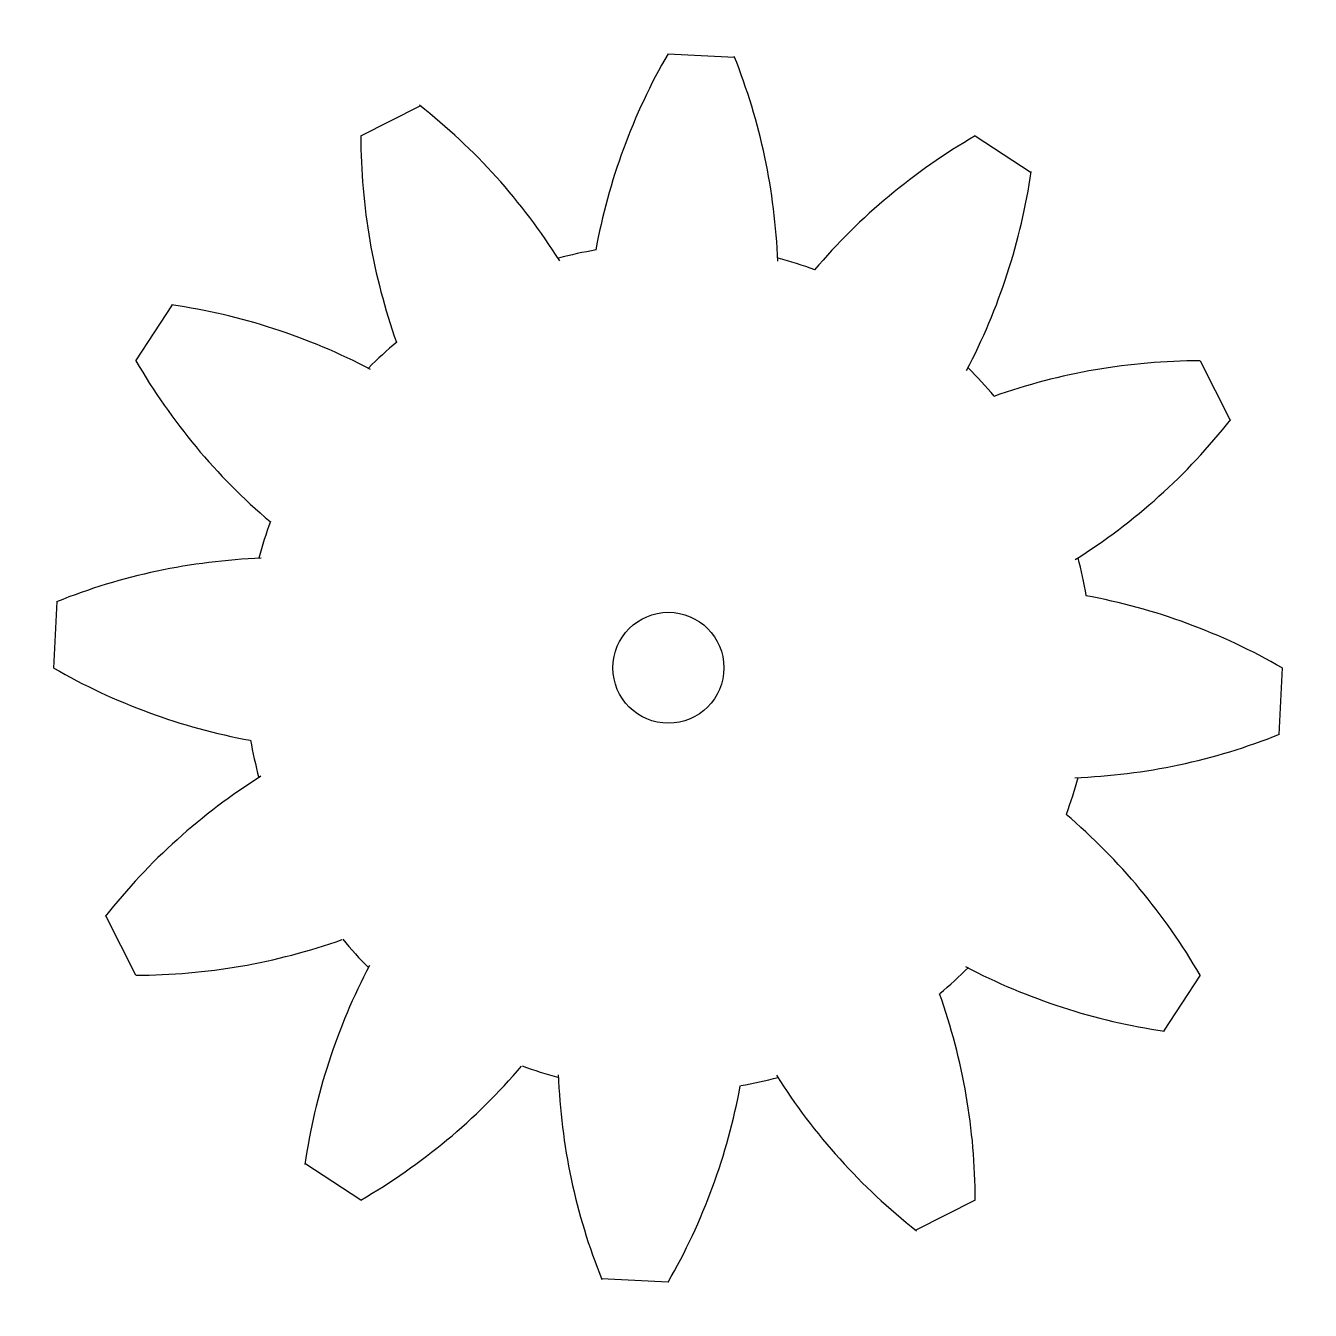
# Model space of a CAD drawing. Header units: millimetres. Extents: x -18.3 to 18.3, y -18.3 to 18.3.
import ezdxf

# ---------------------------------------------------------------- set-up
doc = ezdxf.new("R2010")
doc.units = ezdxf.units.MM

# ---------------------------------------------------------------- blocks, each defined once
blk = doc.blocks.new('*U5')
at = {"color": 6}
blk.add_line((1.493, 3.343), (3.084, 2.305), dxfattribs=at)
for centre, start, end in [((10.243, -11.813), 120, 139.619), ((-14.234, 4.825), 332.18, 351.799)]:
    blk.add_arc(centre, 17.5, start, end)
blk = doc.blocks.new('*U6')
at = {"color": 0, "linetype": 'ByBlock', "lineweight": -2, "transparency": 16777216}
for p, rotation in [((0.378, 13.858), 29.99999999999998), ((-6.602, 12.191), 59.99999999999999), ((12.191, 6.602), 329.9999999999999), ((-11.813, 7.257), 90), ((-13.858, 0.378), 120), ((13.858, -0.378), 299.9999999999999), ((-12.191, -6.602), 150), ((11.813, -7.257), 269.9999999999999), ((6.602, -12.191), 239.9999999999999), ((-7.257, -11.813), 180), ((-0.378, -13.858), 210)]:
    blk.add_blockref('*U5', p, dxfattribs=dict(at, rotation=rotation))
blk.add_blockref('*U5', (7.257, 11.813), dxfattribs=at)

msp = doc.modelspace()

# ---------------------------------------------------------------- linework, layer by layer
msp.add_circle((0, 0), 1.58)
for start, end in [(99.8095, 105.0187), (69.8095, 75.0187), (129.8095, 135.0187), (39.8095, 45.0187), (159.8095, 165.0187), (9.8095, 15.0187), (189.8095, 195.0187), (339.8095, 345.0187), (219.8095, 225.0187), (309.8095, 315.0187), (249.8095, 255.0187), (279.8095, 285.0187)]:
    msp.add_arc((0, 0), 12.08, start, end)

# ---------------------------------------------------------------- block references
msp.add_blockref('*U6', (-0.012, -0.006))

doc.saveas('drawing.dxf')
